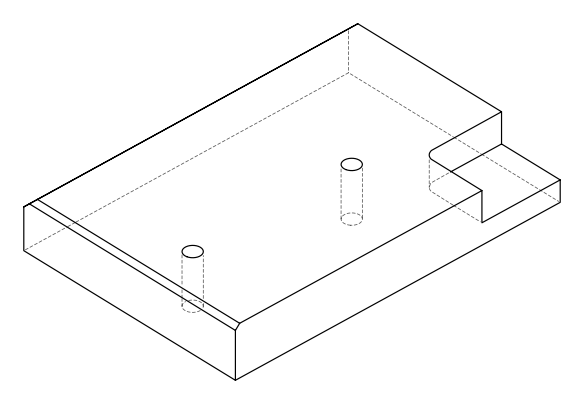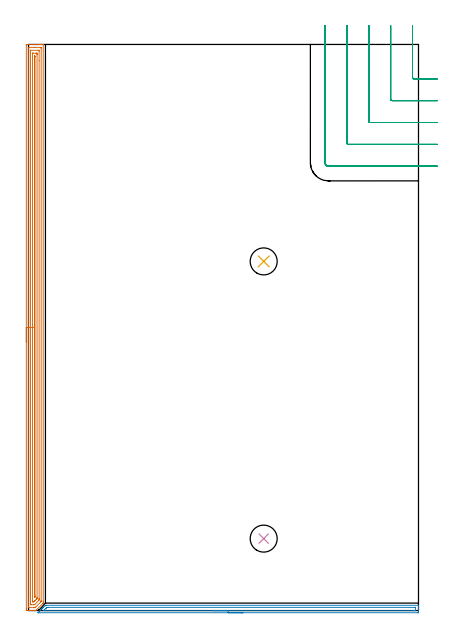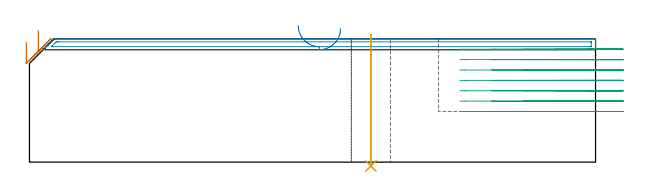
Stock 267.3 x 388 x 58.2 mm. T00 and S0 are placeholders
(PLAN: 5 operations, 2 tool changes, 29.3 min)
(1 AREA_MILL | FG_CHAMFER_SURFACE | UGT0205_001 | 15.65 min | 26090 mm3)
(2 AREA_MILL_1 | FG_CHAMFER_SURFACE_1 | UGT0205_001 | 4.32 min | 3361 mm3)
(3 MILL_CORNER_NOTCH_RECTANGULAR | CORNER_NOTCH_RECTANGULAR | UGT0201_094 | Follow Part, ap 5, ae 75% | 8.82 min | 236510 mm3)
(4 INDEXABLE_INSERT_DRILL_THROUGH_HOLE_FROM_SOLID | STEP1HOLE | NXT0302_008 | 0.25 min | 15605 mm3)
(5 INDEXABLE_INSERT_DRILL_THROUGH_HOLE_FROM_SOLID_1 | STEP1HOLE_1 | NXT0302_008 | 0.25 min | 15616 mm3)
(TOOL UGT0205_001 | Chamfer Mill 20 x 3 x 45 deg. | D20 FL50 Z2)
(TOOL UGT0201_094 | End mill 20 mm | D20 FL38 Z4)
(TOOL NXT0302_008 | Index. Insert Drill 18.5mm [880-D1850L25-05] | D18.5 PA176 FL93 Z2)
(OP 1 AREA_MILL)
G17 G21 G94 G90
T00 M6
G54
G17 G0 G90 X-1.5 Y184. S1061 M3
G43 Z68.2 H0
Z56.6
G94 G1 Y184.038 Z55.729 F250.
Y184.152 Z54.864
Y184.341 Z54.012
Y184.603 Z53.18
Y184.937 Z52.374
Y185.34 Z51.6
Y185.808 Z50.864
Y186.34 Z50.172
Y186.929 Z49.529
Y187.572 Z48.94
Y188.264 Z48.409
Y189. Z47.94
Y189.774 Z47.537
Y190.58 Z47.203
Y191.412 Z46.941
Y192.263 Z46.752
Y193.128 Z46.638
Y194. Z46.6
Y387.384
X-1.496 Y387.783 Z46.602
X-1.492 Y387.99 Z46.606
X-1.281 Y388. Z46.817
X6.953 Z55.048
X7.502 Z55.599
X7.838 Z55.934
X8.386 Z56.482
X8.722 Z56.817
X9.394 Z57.494
X9.725 Z57.825
X10.081 Y387.992 Z58.172
X10.097 Y387.991 Z58.188
X10.1 Y387.83 Z58.2
Y5.976
X10.093 Y5.098 Z58.193
X10.081 Y5.082 Z58.181
X10.049 Y5.048 Z58.147
X5.155 Y0.155 Z53.255
X5.001 Y0.01 Z53.095
X4.848 Y0. Z52.948
X4.088 Z52.187
X3.416 Z51.511
X2.195 Z50.292
X1.647 Z49.741
X1.036 Z49.132
X-0.732 Z47.364
X-1.007 Y0.003 Z47.09
X-1.491 Y0.009 Z46.606
X-1.494 Y0.124 Z46.603
X-1.499 Y0.616 Z46.601
X-1.5 Y1.114 Z46.6
Y194.
X-0.086 Z48.014
X-0.085 Y385.811 Z48.015
X-0.084 Y385.918 Z48.016
X-0.081 Y385.971 Z48.019
X-0.08 Y385.989 Z48.02
X-0.035 Y385.991 Z48.065
X0.365 Y385.998 Z48.465
X4.343 Y386. Z52.443
X8.325 Y385.999 Z56.425
X8.564 Y385.993 Z56.664
X8.673 Y385.99 Z56.773
X8.685 Y385.635 Z56.785
Y385.597
X8.686 Y6.869 Z56.786
X8.682 Y6.441 Z56.782
X8.679 Y6.227 Z56.779
X8.671 Y6.132 Z56.771
X8.621 Y6.078 Z56.721
X8.524 Y5.976 Z56.624
X4.953 Y2.403 Z53.053
X4.623 Y2.077 Z52.723
X4.576 Y2.034 Z52.676
X4.547 Y2.01 Z52.647
X4.499 Y2.008 Z52.599
X4.3 Y2.004 Z52.4
X3.814 Y2. Z51.914
X0.275 Y2.001 Z48.375
X0.036 Y2.006 Z48.136
X-0.073 Y2.01 Z48.027
X-0.084 Y2.365 Z48.016
X-0.085 Y2.403 Z48.015
X-0.086 Y194. Z48.014
X1.329 Z49.429
Y383.239
X1.331 Y383.811 Z49.431
X1.334 Y383.97 Z49.434
X1.335 Y383.984 Z49.435
X1.348 Y383.99 Z49.448
X1.397 Y383.995 Z49.497
X1.46 Y383.999 Z49.56
X6.766 Y384. Z54.866
X6.953 Y383.998 Z55.053
X7.141 Y383.994 Z55.241
X7.259 Y383.99 Z55.359
X7.264 Y383.917 Z55.364
X7.267 Y383.811 Z55.367
X7.271 Y383.49 Z55.371
X7.272 Y376.781 Z55.372
X7.271 Y8.334 Z55.371
X7.268 Y7.762 Z55.368
X7.265 Y7.448 Z55.365
X7.254 Y7.165 Z55.354
X6.97 Y6.869 Z55.07
X6.962 Y6.861 Z55.062
X4.3 Y4.199 Z52.4
X4.29 Y4.189 Z52.39
X4.112 Y4.023 Z52.212
X3.79 Y4.008 Z51.89
X3.601 Y4.002 Z51.701
X1.834 Y4. Z49.934
X1.647 Y4.002 Z49.747
X1.459 Y4.006 Z49.559
X1.341 Y4.01 Z49.441
X1.336 Y4.083 Z49.436
X1.333 Y4.189 Z49.433
X1.33 Y4.509 Z49.43
X1.329 Y11.297 Z49.429
Y194.
X2.743 Z50.843
Y381.81
X2.745 Y381.908 Z50.845
X2.748 Y381.966 Z50.848
X2.75 Y381.99 Z50.85
X2.771 Y381.992 Z50.871
X2.985 Y381.996 Z51.085
X3.416 Y382. Z51.516
X5.209 Z53.309
X5.62 Y381.997 Z53.72
X5.826 Y381.992 Z53.926
X5.847 Y381.99 Z53.947
X5.851 Y381.978 Z53.951
X5.854 Y381.94 Z53.954
X5.856 Y381.885 Z53.956
X5.857 Y381.345 Z53.957
Y381.131
Y8.869
X5.856 Y8.655 Z53.956
X5.852 Y8.316 Z53.952
X5.85 Y8.233 Z53.95
X5.841 Y8.201 Z53.941
X5.82 Y8.177 Z53.92
X5.741 Y8.093 Z53.841
X5.414 Y7.762 Z53.514
X5.299 Y7.647 Z53.399
X4.41 Y6.758 Z52.51
X4.3 Y6.649 Z52.4
X3.962 Y6.317 Z52.062
X3.778 Y6.138 Z51.878
X3.629 Y6.01 Z51.729
X3.416 Y6.001 Z51.516
X3.391 Y6. Z51.491
X2.98 Y6.003 Z51.08
X2.775 Y6.008 Z50.875
X2.753 Y6.01 Z50.853
X2.75 Y6.022 Z50.85
X2.746 Y6.06 Z50.846
X2.744 Y6.115 Z50.844
X2.743 Y6.655 Z50.843
Y6.869
Y194.
X4.157 Z52.257
Y379.489
X4.158 Y379.634 Z52.258
X4.163 Y379.922 Z52.263
X4.165 Y379.991 Z52.265
X4.179 Y379.994 Z52.279
X4.219 Y379.997 Z52.319
X4.3 Y379.999 Z52.4
X4.393 Y379.997 Z52.493
X4.419 Y379.994 Z52.519
X4.43 Y379.991 Z52.53
X4.436 Y379.969 Z52.536
X4.439 Y379.778 Z52.539
X4.442 Y379.489 Z52.542
X4.443 Y10.297 Z52.543
X4.442 Y9.549 Z52.542
X4.44 Y9.407 Z52.54
X4.436 Y9.264 Z52.536
X4.3 Y9.109 Z52.4
X4.223 Y9.03 Z52.323
X4.173 Y8.982 Z52.273
X4.164 Y9.116 Z52.264
X4.159 Y9.404 Z52.259
X4.158 Y9.549 Z52.258
X4.157 Y194. Z52.257
Y194.872 Z52.295
Y195.736 Z52.409
Y196.588 Z52.598
Y197.42 Z52.86
Y198.226 Z53.194
Y199. Z53.597
Y199.736 Z54.065
Y200.428 Z54.597
Y201.071 Z55.186
Y201.66 Z55.829
Y202.191 Z56.521
Y202.66 Z57.257
Y203.063 Z58.031
Y203.397 Z58.837
Y203.659 Z59.669
Y203.848 Z60.52
Y203.962 Z61.385
Y204. Z62.257
G0 Z68.2
M5
M2
(OP 2 AREA_MILL_1)
G17 G21 G94 G90
T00 M6
G54
G17 G0 G90 X146.9 Y-1.5 S1061 M3
G43 Z68.2 H0
Z63.1
G94 G1 X146.862 Z62.228 F250.
X146.748 Z61.364
X146.559 Z60.512
X146.297 Z59.68
X145.963 Z58.874
X145.56 Z58.1
X145.091 Z57.364
X144.56 Z56.672
X143.971 Z56.029
X143.328 Z55.44
X142.636 Z54.908
X141.9 Z54.44
X141.126 Z54.037
X140.32 Z53.703
X139.488 Z53.441
X138.636 Z53.252
X137.771 Z53.138
X136.9 Z53.1
X6.947
X6.654 Y-1.498 Z53.102
X6.514 Y-1.494 Z53.105
X6.507 Y-1.492 Z53.106
X7.444 Y-0.554 Z54.044
X7.546 Y-0.452 Z54.144
X7.736 Y-0.263 Z54.336
X8.611 Y0.612 Z55.21
X8.884 Y0.886 Z55.483
X9.047 Y1.05 Z55.645
X9.207 Y1.208 Z55.806
X9.33 Y1.332 Z55.929
X9.485 Y1.488 Z56.083
X9.636 Y1.637 Z56.235
X9.776 Y1.778 Z56.375
X9.923 Y1.925 Z56.521
X10.066 Y2.067 Z56.664
X10.223 Y2.224 Z56.822
X10.36 Y2.363 Z56.958
X11.236 Y3.238 Z57.834
X11.561 Y3.558 Z58.158
X11.599 Y3.593 Z58.193
X12.453 Y3.6 Z58.2
X267.146
X267.29 Y3.598 Z58.188
X267.297 Y3.477 Z58.069
X267.3 Y3.349 Z57.948
Y2.968 Z57.568
Y2.363 Z56.957
Y0.31 Z54.907
Y-0.263 Z54.332
Y-0.852 Z53.744
X267.296 Y-1.138 Z53.458
X267.29 Y-1.492 Z53.104
X267.065 Y-1.496 Z53.102
X266.7 Y-1.5 Z53.1
X136.9
Y-0.086 Z54.514
X11.082 Y-0.085 Z54.515
X10.669 Y-0.083 Z54.517
X10.483 Y-0.08 Z54.52
X10.385 Y-0.076 Z54.524
X10.429 Y-0.027 Z54.573
X10.488 Y0.035 Z54.635
X10.669 Y0.219 Z54.819
X10.867 Y0.418 Z55.018
X11.937 Y1.488 Z56.088
X12.193 Y1.742 Z56.342
X12.453 Y2. Z56.6
X12.64 Y2.179 Z56.779
X13.345 Y2.184 Z56.784
X13.526 Y2.185 Z56.785
X264.915
X265.097 Y2.184 Z56.784
X265.256 Y2.18 Z56.78
X265.288 Y2.179 Z56.779
X265.293 Y2.158 Z56.758
X265.296 Y2.132 Z56.732
X265.299 Y1.986 Z56.586
Y0.109 Z54.709
X265.295 Y0.009 Z54.609
X265.29 Y-0.057 Z54.543
X265.285 Y-0.079 Z54.521
X265.27 Y-0.08 Z54.52
X264.915 Y-0.085 Z54.515
X264.735
X264.023 Y-0.086 Z54.514
X136.9
X136.028 Z54.552
X135.163 Z54.666
X134.312 Z54.855
X133.48 Z55.117
X132.674 Z55.451
X131.9 Z55.854
X131.164 Z56.323
X130.472 Z56.854
X129.829 Z57.443
X129.239 Z58.086
X128.708 Z58.778
X128.24 Z59.514
X127.837 Z60.288
X127.503 Z61.094
X127.241 Z61.926
X127.052 Z62.778
X126.938 Z63.643
X126.9 Z64.514
G0 Z68.2
M5
M2
(OP 3 MILL_CORNER_NOTCH_RECTANGULAR)
G17 G21 G94 G90
T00 M6
G54
G17 G0 G90 X263.2 Y401. S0 M3
G43 Z68.2 H0
Z53.3
G94 G1 Y398. F250.
Y365.494 F500.
G3 X264.194 Y364.5 R1.
G1 X277.3
X280.3 F250.
G0 Z68.2
X248.2 Y401.
Z53.3
G1 Y398.
Y350.495 F500.
G3 X249.195 Y349.5 R1.
G1 X277.3
X280.3 F250.
G0 Z68.2
X233.2 Y401.
Z53.3
G1 Y398.
Y335.495 F500.
G3 X234.195 Y334.5 R1.
G1 X277.3
X280.3 F250.
G0 Z68.2
X218.2 Y401.
Z53.3
G1 Y398.
Y320.495 F500.
G3 X219.195 Y319.5 R1.
G1 X277.3
X280.3 F250.
G0 Z68.2
X203.2 Y401.
Z53.3
G1 Y398.
Y307. F500.
G3 X205.7 Y304.5 R2.5
G1 X277.3
X280.3 F250.
G0 Z68.2
X263.2 Y401.
Z48.4
G1 Y398.
Y365.494 F500.
G3 X264.194 Y364.5 R1.
G1 X277.3
X280.3 F250.
G0 Z68.2
X248.2 Y401.
Z48.4
G1 Y398.
Y350.495 F500.
G3 X249.195 Y349.5 R1.
G1 X277.3
X280.3 F250.
G0 Z68.2
X233.2 Y401.
Z48.4
G1 Y398.
Y335.495 F500.
G3 X234.195 Y334.5 R1.
G1 X277.3
X280.3 F250.
G0 Z68.2
X218.2 Y401.
Z48.4
G1 Y398.
Y320.495 F500.
G3 X219.195 Y319.5 R1.
G1 X277.3
X280.3 F250.
G0 Z68.2
X203.2 Y401.
Z48.4
G1 Y398.
Y307. F500.
G3 X205.7 Y304.5 R2.5
G1 X277.3
X280.3 F250.
G0 Z68.2
X263.2 Y401.
Z43.5
G1 Y398.
Y365.494 F500.
G3 X264.194 Y364.5 R1.
G1 X277.3
X280.3 F250.
G0 Z68.2
X248.2 Y401.
Z43.5
G1 Y398.
Y350.495 F500.
G3 X249.195 Y349.5 R1.
G1 X277.3
X280.3 F250.
G0 Z68.2
X233.2 Y401.
Z43.5
G1 Y398.
Y335.495 F500.
G3 X234.195 Y334.5 R1.
G1 X277.3
X280.3 F250.
G0 Z68.2
X218.2 Y401.
Z43.5
G1 Y398.
Y320.495 F500.
G3 X219.195 Y319.5 R1.
G1 X277.3
X280.3 F250.
G0 Z68.2
X203.2 Y401.
Z43.5
G1 Y398.
Y307. F500.
G3 X205.7 Y304.5 R2.5
G1 X277.3
X280.3 F250.
G0 Z68.2
X263.2 Y401.
Z38.6
G1 Y398.
Y365.494 F500.
G3 X264.194 Y364.5 R1.
G1 X277.3
X280.3 F250.
G0 Z68.2
X248.2 Y401.
Z38.6
G1 Y398.
Y350.495 F500.
G3 X249.195 Y349.5 R1.
G1 X277.3
X280.3 F250.
G0 Z68.2
X233.2 Y401.
Z38.6
G1 Y398.
Y335.495 F500.
G3 X234.195 Y334.5 R1.
G1 X277.3
X280.3 F250.
G0 Z68.2
X218.2 Y401.
Z38.6
G1 Y398.
Y320.495 F500.
G3 X219.195 Y319.5 R1.
G1 X277.3
X280.3 F250.
G0 Z68.2
X203.2 Y401.
Z38.6
G1 Y398.
Y307. F500.
G3 X205.7 Y304.5 R2.5
G1 X277.3
X280.3 F250.
G0 Z68.2
X263.2 Y401.
Z33.7
G1 Y398.
Y365.494 F500.
G3 X264.194 Y364.5 R1.
G1 X277.3
X280.3 F250.
G0 Z68.2
X248.2 Y401.
Z33.7
G1 Y398.
Y350.495 F500.
G3 X249.195 Y349.5 R1.
G1 X277.3
X280.3 F250.
G0 Z68.2
X233.2 Y401.
Z33.7
G1 Y398.
Y335.495 F500.
G3 X234.195 Y334.5 R1.
G1 X277.3
X280.3 F250.
G0 Z68.2
X218.2 Y401.
Z33.7
G1 Y398.
Y320.495 F500.
G3 X219.195 Y319.5 R1.
G1 X277.3
X280.3 F250.
G0 Z68.2
X203.2 Y401.
Z33.7
G1 Y398.
Y307. F500.
G3 X205.7 Y304.5 R2.5
G1 X277.3
X280.3 F250.
G0 Z68.2
X263.2 Y401.
Z28.8
G1 Y398.
Y365.494 F500.
G3 X264.194 Y364.5 R1.
G1 X277.3
X280.3 F250.
G0 Z68.2
X248.2 Y401.
Z28.8
G1 Y398.
Y350.495 F500.
G3 X249.195 Y349.5 R1.
G1 X277.3
X280.3 F250.
G0 Z68.2
X233.2 Y401.
Z28.8
G1 Y398.
Y335.495 F500.
G3 X234.195 Y334.5 R1.
G1 X277.3
X280.3 F250.
G0 Z68.2
X218.2 Y401.
Z28.8
G1 Y398.
Y320.495 F500.
G3 X219.195 Y319.5 R1.
G1 X277.3
X280.3 F250.
G0 Z68.2
X203.2 Y401.
Z28.8
G1 Y398.
Y307. F500.
G3 X205.7 Y304.5 R2.5
G1 X277.3
X280.3 F250.
G0 Z68.2
X263.2 Y401.
Z23.9
G1 Y398.
Y365.494 F500.
G3 X264.194 Y364.5 R1.
G1 X277.3
X280.3 F250.
G0 Z68.2
X248.2 Y401.
Z23.9
G1 Y398.
Y350.495 F500.
G3 X249.195 Y349.5 R1.
G1 X277.3
X280.3 F250.
G0 Z68.2
X233.2 Y401.
Z23.9
G1 Y398.
Y335.495 F500.
G3 X234.195 Y334.5 R1.
G1 X277.3
X280.3 F250.
G0 Z68.2
X218.2 Y401.
Z23.9
G1 Y398.
Y320.495 F500.
G3 X219.195 Y319.5 R1.
G1 X277.3
X280.3 F250.
G0 Z68.2
X203.2 Y401.
Z23.9
G1 Y398.
Y307. F500.
G3 X205.7 Y304.5 R2.5
G1 X277.3
X280.3 F250.
G0 Z68.2
M5
M2
(OP 4 INDEXABLE_INSERT_DRILL_THROUGH_HOLE_FROM_SOLID)
G17 G21 G94 G90
T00 M6
G54
G17 G0 G90 X161.2 Y49.3 S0 M3
G43 Z68.2 H1
G94 G81 G98 Z-1.823 F250. R60.2
G80
M5
M2
(OP 5 INDEXABLE_INSERT_DRILL_THROUGH_HOLE_FROM_SOLID_1)
G17 G21 G94 G90
T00 M6
G54
G17 G0 G90 X161.2 Y239.3 S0 M3
G43 Z68.2 H1
G94 G81 G98 Z-1.823 F250. R60.2
G80
M5
M2
